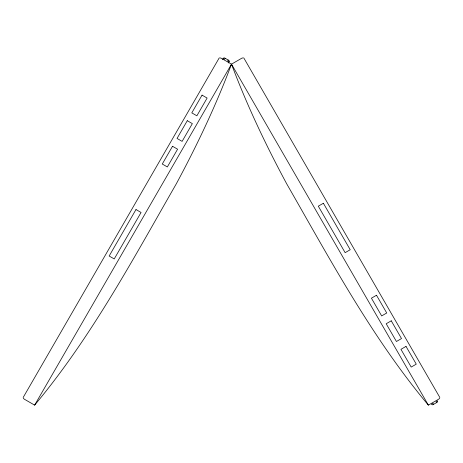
<?xml version="1.0" encoding="UTF-8"?>
<svg xmlns="http://www.w3.org/2000/svg" width="463" height="463" viewBox="0 0 463 463"><rect width="100%" height="100%" fill="white"/><g stroke="black" fill="none" stroke-linecap="round" stroke-linejoin="round"><path stroke-width="0.69" d="M228.155 60.005L227.703 61L229.121 61.822L228.467 62.962M23.15 397.509L219.155 58.02M222.576 59.559L223.23 58.419A1.094 1.094 -60 0 1 224.723 58.02L228.722 60.329A1.094 1.094 -60 0 1 229.127 61.822M23.306 398.099L24.215 399.123L34.632 405.137L231.5 64.154L241.917 58.135L243.254 57.863M34.632 405.137C91.032 337.654 132.742 259.766 176.299 183.828C197.134 145.127 216.047 105.327 231.5 64.154L221.082 58.135L219.746 57.863M439.694 398.099L438.785 399.123L428.368 405.137C371.968 337.654 330.258 259.766 286.701 183.828C265.866 145.127 246.953 105.327 231.5 64.154L428.368 405.137M225.29 58.35L224.653 59.241L223.23 58.419M433.634 404.315L432.992 403.423L431.574 404.245A1.094 1.094 60 0 0 433.067 404.645L437.066 402.335A1.094 1.094 60 0 0 437.466 400.842L436.048 401.658L436.499 402.66M243.845 58.02L439.85 397.509M135.989 209.542L109.158 256.022L114.228 258.944L141.065 212.471L135.989 209.542M172.52 146.273L162.276 164.024L167.346 166.946L177.589 149.202L172.52 146.273M187.284 120.698L177.04 138.449L182.109 141.377L192.353 123.627L187.284 120.698M202.047 95.129L191.804 112.874L196.873 115.802L207.117 98.052L202.047 95.129M323.377 203.251L318.307 206.18L345.138 252.659L350.213 249.731L323.377 203.251M376.494 295.249L371.424 298.178L381.668 315.922L386.738 312.994L376.494 295.249M391.258 320.824L386.188 323.753L396.432 341.497L401.502 338.569L391.258 320.824M406.022 346.399L400.952 349.328L411.196 367.072L416.266 364.144L406.022 346.399"/></g></svg>
